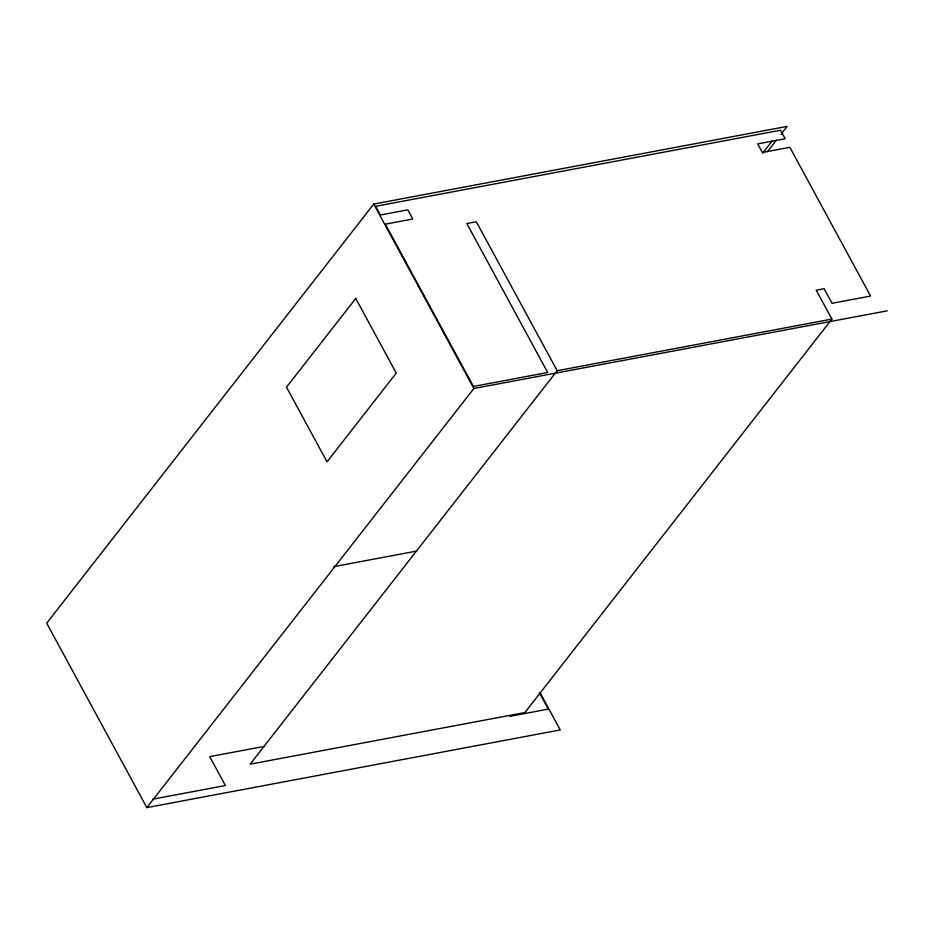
<?xml version="1.0" encoding="UTF-8"?>
<svg xmlns="http://www.w3.org/2000/svg" width="934" height="934" viewBox="0 0 934 934"><rect width="100%" height="100%" fill="white"/><g stroke="black" fill="none" stroke-linecap="round" stroke-linejoin="round"><path stroke-width="1.4" d="M780.894 134.438L787.164 126.394L373.752 204.067L46.7 623.176L146.836 807.606L560.248 729.933L540.086 692.794M146.836 807.606L473.877 388.486L887.3 310.824M557.178 370.705L250.149 764.175L524.861 712.56L831.89 319.089L816.211 290.217L824.127 288.734L832.054 303.317L870.593 296.066L789.825 147.303L762.354 152.464L757.696 143.894L785.167 138.734L780.555 130.235L375.62 206.309L380.348 215.007L407.808 209.846L412.781 219L385.31 224.16L473.421 386.442L547.698 372.491L466.813 223.518L476.293 221.743L557.178 370.705L831.89 319.089M762.599 153.246L772.476 140.59M767.456 151.658L776.411 140.17M333.765 566.658L416.751 551.06M264.135 746.418L209.718 756.645L225.398 785.529L152.546 799.212M509.742 716.343L548.293 709.104L539.245 692.433M373.752 204.067L473.877 388.486M355.761 298.448L286.505 387.19L327.028 461.816L396.273 373.075L355.761 298.448"/></g></svg>
